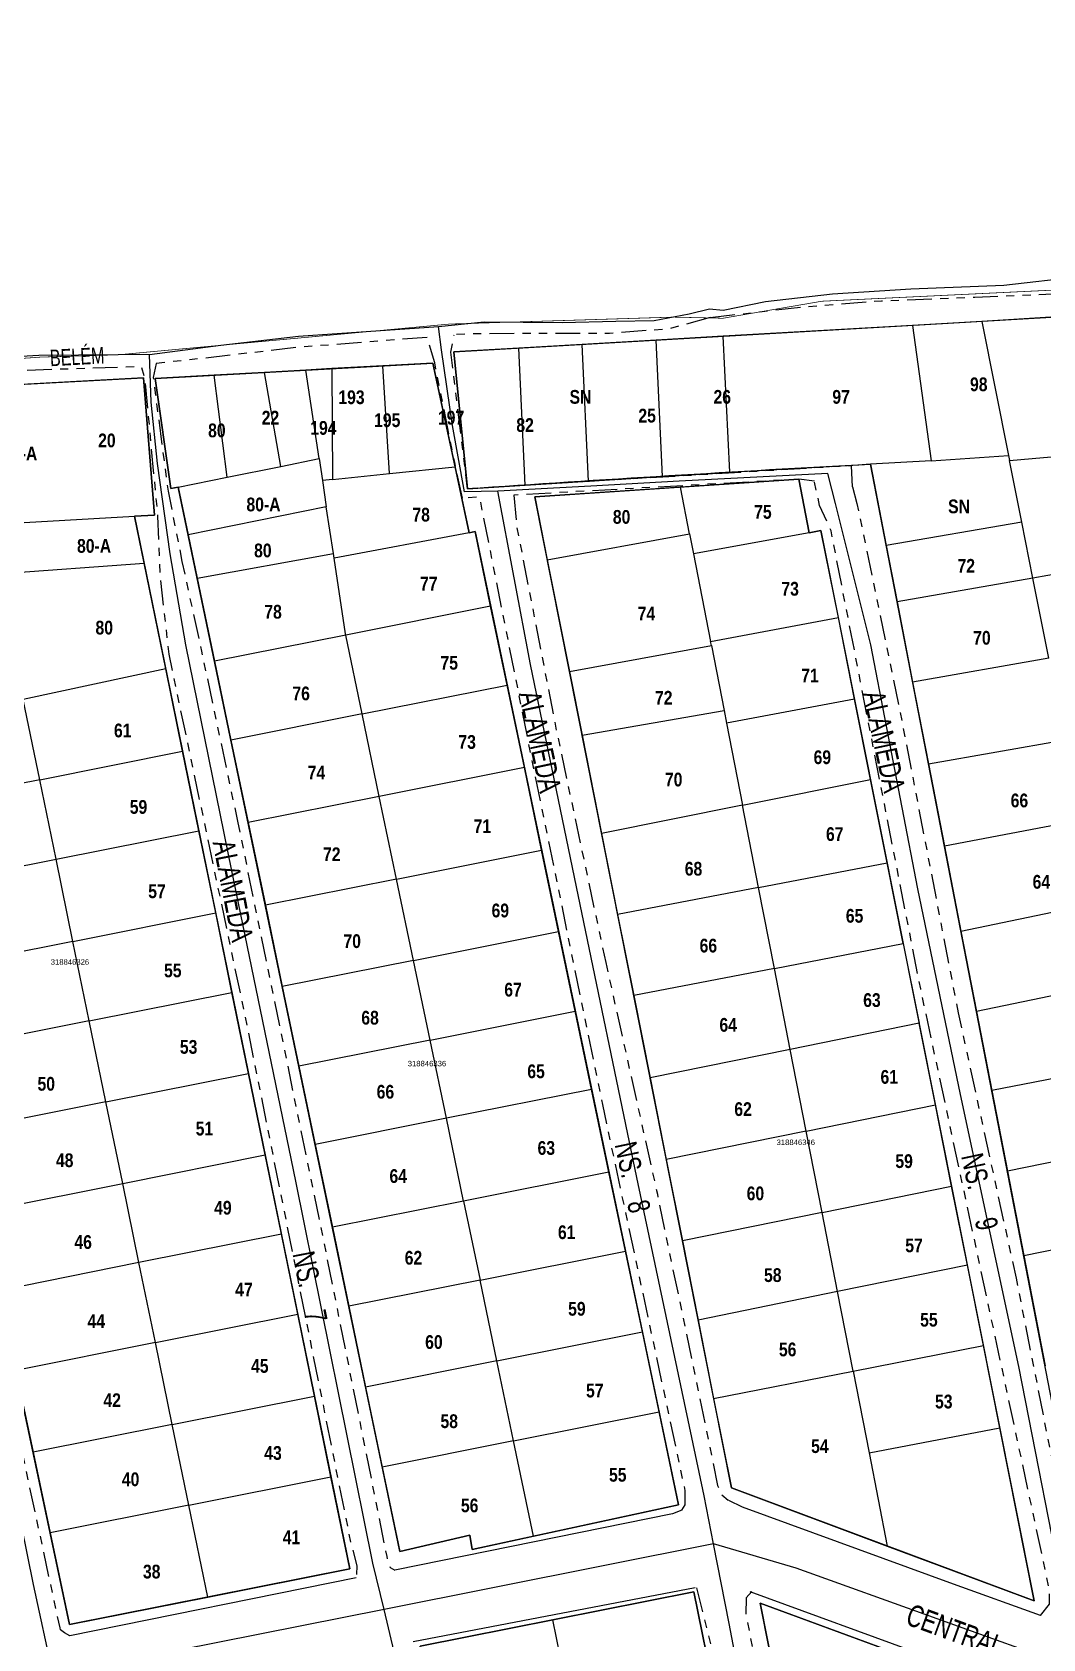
# Model space of a CAD drawing. Extents: x 205316 to 208372, y 4848714 to 4853250.
# Drawn here: x 205971.5 to 206155.5, y 4852852.9 to 4853145.4 of the extents above; entities that cross this region are included whole.
import ezdxf
from ezdxf.enums import TextEntityAlignment as Align

# ---------------------------------------------------------------- set-up
doc = ezdxf.new("R2010")
doc.units = 0
doc.header["$LTSCALE"] = 1.5
doc.header["$MEASUREMENT"] = 0
doc.linetypes.add('TRACO_25', pattern=[8, 3, -1, 1, -1, 1, -1])
for name, color, linetype in [('CD-MALHA-LOTES', 40, 'CONTINUOUS'), ('CD_TXT_QUADRA', 7, 'CONTINUOUS'), ('LM-LIM-SETOR-FISCAL', 7, 'CONTINUOUS'), ('RU-QUADRAS', 6, 'CONTINUOUS'), ('SV-EIXO-RUA-N-PAV', 6, 'CONTINUOUS'), ('SV-EIXO-RUA-PAV', 20, 'CONTINUOUS'), ('SV-RUA-NAO-PAV-S-GUIA-C-GUIA', 7, 'CONTINUOUS'), ('SV-RUA-PAVIM-S-GUIA-C-GUIA', 7, 'CONTINUOUS'), ('SV-TXT-RUA-N-PAV-S-GUIA-C-GUIA', 7, 'CONTINUOUS'), ('SV-TXT-RUA-PAV-S-GUIA-C-GUIA', 7, 'CONTINUOUS'), ('Th_NmrPort', 7, 'CONTINUOUS')]:
    doc.layers.add(name, color=color, linetype=linetype)
doc.styles.add('ARIAL', font='arial.ttf')
doc.styles.add('ROMANS', font='arial.ttf', dxfattribs={"height": 0.2})
doc.styles.get("Standard").update_dxf_attribs({"font": 'swisscbo.ttf'})
doc.linetypes.add('Limite', pattern='A,20,-3,[130,ltypeshp.shx,S=6.35,R=0,X=0,Y=0],-3,20', length=46)

msp = doc.modelspace()

# ---------------------------------------------------------------- linework, layer by layer
at = {"layer": 'CD-MALHA-LOTES', "linetype": 'Continuous'}
for p, q in [((206131.78, 4853092), (206097.32, 4853090)), ((206144.38, 4853092.73), (206131.78, 4853092)), ((206131.78, 4853092), (206135.13, 4853067.32)), ((206156.93, 4853093.46), (206144.38, 4853092.73)), ((206144.38, 4853092.73), (206149.24, 4853068.29)), ((206071.61, 4853088.51), (206060.07, 4853087.84)), ((206085.09, 4853089.29), (206071.61, 4853088.51)), ((206072.79, 4853063.62), (206071.61, 4853088.51)), ((206097.32, 4853090), (206085.09, 4853089.29)), ((206086.26, 4853064.47), (206085.09, 4853089.29)), ((206098.5, 4853065.25), (206097.32, 4853090)), ((206060.07, 4853087.84), (206048.26, 4853087.15)), ((206048.26, 4853087.15), (206050.74, 4853062.23)), ((206061.25, 4853062.89), (206060.07, 4853087.84)), ((205991.78, 4853082.43), (205968.53, 4853081.18)), ((205993.77, 4853057.47), (205991.78, 4853082.43)), ((206004.65, 4853082.94), (205993.91, 4853082.35)), ((206013.77, 4853083.44), (206004.65, 4853082.94)), ((206006.98, 4853064.34), (206004.65, 4853082.94)), ((206021.3, 4853083.86), (206013.77, 4853083.44)), ((206016.76, 4853066.32), (206013.77, 4853083.44)), ((206026.04, 4853084.12), (206021.3, 4853083.86)), ((206023.73, 4853067.73), (206021.3, 4853083.86)), ((206035.35, 4853084.63), (206026.04, 4853084.12)), ((206026.04, 4853084.12), (206026.19, 4853063.94)), ((206044.41, 4853085.13), (206035.35, 4853084.63)), ((206036.55, 4853065.01), (206035.35, 4853084.63)), ((206048.48, 4853066.24), (206044.41, 4853085.13)), ((205993.91, 4853082.35), (205996.72, 4853062.27)), ((206135.13, 4853067.32), (206149.24, 4853068.29)), ((206149.24, 4853068.29), (206149.41, 4853067.42)), ((206149.41, 4853067.42), (206161.11, 4853068.42)), ((206006.98, 4853064.34), (206016.76, 4853066.32)), ((206016.76, 4853066.32), (206023.73, 4853067.73)), ((206023.73, 4853067.73), (206024.33, 4853063.75)), ((206026.19, 4853063.94), (206036.55, 4853065.01)), ((206036.55, 4853065.01), (206048.48, 4853066.24)), ((206051.05, 4853054.25), (206048.48, 4853066.24)), ((206086.26, 4853064.47), (206098.38, 4853065.24)), ((206098.38, 4853065.24), (206098.5, 4853065.25)), ((206098.5, 4853065.25), (206124.09, 4853066.7)), ((206135.13, 4853067.32), (206124.09, 4853066.7)), ((206124.09, 4853066.7), (206126.95, 4853051.95)), ((206151.65, 4853056.16), (206149.41, 4853067.42)), ((205996.72, 4853062.27), (205998.1, 4853062.55)), ((205998.1, 4853062.55), (206006.98, 4853064.34)), ((205998.1, 4853062.55), (205999.92, 4853053.84)), ((206026.19, 4853063.94), (206024.33, 4853063.75)), ((206024.33, 4853063.75), (206025.05, 4853058.94)), ((206050.74, 4853062.23), (206061.25, 4853062.89)), ((206061.25, 4853062.89), (206072.79, 4853063.62)), ((206089.52, 4853062.55), (206063, 4853060.77)), ((206072.79, 4853063.62), (206086.26, 4853064.47)), ((206111.05, 4853063.99), (206089.52, 4853062.55)), ((206091.17, 4853054.07), (206089.52, 4853062.55)), ((206112.96, 4853054.25), (206111.05, 4853063.99)), ((206063, 4853060.77), (206065.27, 4853049.34)), ((205970.03, 4853056.11), (205990.15, 4853057.26)), ((205990.15, 4853057.26), (205993.77, 4853057.47)), ((205991.9, 4853048.68), (205990.15, 4853057.26)), ((206025.05, 4853058.94), (205999.92, 4853053.84)), ((206026.33, 4853050.47), (206025.05, 4853058.94)), ((206151.65, 4853056.16), (206126.95, 4853051.95)), ((206153.67, 4853045.99), (206151.65, 4853056.16)), ((205999.92, 4853053.84), (206001.55, 4853046)), ((206051.05, 4853054.25), (206026.46, 4853049.62)), ((206052.13, 4853054.45), (206051.05, 4853054.25)), ((206054.96, 4853040.88), (206052.13, 4853054.45)), ((206065.27, 4853049.34), (206091.17, 4853054.07)), ((206091.17, 4853054.07), (206091.89, 4853050.4)), ((206112.96, 4853054.25), (206091.89, 4853050.4)), ((206115.1, 4853054.64), (206112.96, 4853054.25)), ((206118.26, 4853038.79), (206115.1, 4853054.64)), ((206001.55, 4853046), (206026.33, 4853050.47)), ((206026.46, 4853049.62), (206026.33, 4853050.47)), ((206091.89, 4853050.4), (206095, 4853034.45)), ((206126.95, 4853051.95), (206128.94, 4853041.64)), ((206178.04, 4853050.28), (206153.67, 4853045.99)), ((205965.18, 4853046.78), (205991.9, 4853048.68)), ((205995.83, 4853029.45), (205991.9, 4853048.68)), ((206028.53, 4853035.86), (206026.46, 4853049.62)), ((206065.27, 4853049.34), (206069.3, 4853029.01)), ((206001.55, 4853046), (206004.7, 4853030.87)), ((206153.67, 4853045.99), (206128.94, 4853041.64)), ((206156.58, 4853031.39), (206153.67, 4853045.99)), ((206128.94, 4853041.64), (206131.78, 4853027.02)), ((206054.96, 4853040.88), (206028.58, 4853035.63)), ((206057.97, 4853026.51), (206054.96, 4853040.88)), ((206095, 4853034.45), (206118.26, 4853038.79)), ((206121.21, 4853023.96), (206118.26, 4853038.79)), ((206028.58, 4853035.63), (206004.7, 4853030.87)), ((206028.58, 4853035.63), (206028.53, 4853035.86)), ((206031.57, 4853021.25), (206028.58, 4853035.63)), ((206069.3, 4853029.01), (206095.14, 4853033.73)), ((206095.14, 4853033.73), (206095, 4853034.45)), ((206095.14, 4853033.73), (206097.46, 4853021.88)), ((206004.7, 4853030.87), (206007.69, 4853016.49)), ((206156.58, 4853031.39), (206131.78, 4853027.02)), ((205995.83, 4853029.45), (205969.88, 4853023.88)), ((205998.89, 4853014.47), (205995.83, 4853029.45)), ((206069.3, 4853029.01), (206071.6, 4853017.39)), ((206131.78, 4853027.02), (206134.66, 4853012.17)), ((205972.88, 4853009.27), (205969.88, 4853023.88)), ((206031.57, 4853021.25), (206057.97, 4853026.51)), ((206061.1, 4853011.52), (206057.97, 4853026.51)), ((206121.21, 4853023.96), (206097.91, 4853019.59)), ((206124.12, 4853009.35), (206121.21, 4853023.96)), ((206031.57, 4853021.25), (206007.69, 4853016.49)), ((206034.69, 4853006.26), (206031.57, 4853021.25)), ((206071.6, 4853017.39), (206097.46, 4853021.88)), ((206097.46, 4853021.88), (206097.91, 4853019.59)), ((206097.91, 4853019.59), (206100.82, 4853004.65)), ((206007.69, 4853016.49), (206010.81, 4853001.5)), ((206071.6, 4853017.39), (206075.16, 4852999.47)), ((206134.66, 4853012.17), (206159.53, 4853016.55)), ((205972.88, 4853009.27), (205998.89, 4853014.47)), ((206001.85, 4853000.01), (205998.89, 4853014.47)), ((205972.88, 4853009.27), (205946.78, 4853004.06)), ((205975.85, 4852994.81), (205972.88, 4853009.27)), ((206061.1, 4853011.52), (206034.69, 4853006.26)), ((206064.25, 4852996.45), (206061.1, 4853011.52)), ((206100.82, 4853004.65), (206124.12, 4853009.35)), ((206127.15, 4852994.15), (206124.12, 4853009.35)), ((206134.66, 4853012.17), (206137.56, 4852997.17)), ((206034.69, 4853006.26), (206010.81, 4853001.5)), ((206037.83, 4852991.18), (206034.69, 4853006.26)), ((206100.82, 4853004.65), (206075.16, 4852999.47)), ((206103.75, 4852989.65), (206100.82, 4853004.65)), ((206010.81, 4853001.5), (206013.95, 4852986.43)), ((206162.43, 4853001.94), (206137.56, 4852997.17)), ((205975.85, 4852994.81), (206001.85, 4853000.01)), ((206004.91, 4852985.04), (206001.85, 4853000.01)), ((206075.16, 4852999.47), (206078.08, 4852984.73)), ((205949.85, 4852989.61), (205975.85, 4852994.81)), ((205978.93, 4852979.85), (205975.85, 4852994.81)), ((206037.83, 4852991.18), (206064.25, 4852996.45)), ((206067.34, 4852981.64), (206064.25, 4852996.45)), ((206137.56, 4852997.17), (206140.56, 4852981.72)), ((206103.75, 4852989.65), (206127.15, 4852994.15)), ((206130.08, 4852979.45), (206127.15, 4852994.15)), ((206037.83, 4852991.18), (206013.95, 4852986.43)), ((206040.92, 4852976.38), (206037.83, 4852991.18)), ((206103.75, 4852989.65), (206078.08, 4852984.73)), ((206106.62, 4852974.94), (206103.75, 4852989.65)), ((206013.95, 4852986.43), (206017.03, 4852971.63)), ((206140.56, 4852981.72), (206165.42, 4852986.91)), ((205978.93, 4852979.85), (206004.91, 4852985.04)), ((206007.87, 4852970.58), (206004.91, 4852985.04)), ((206078.08, 4852984.73), (206081, 4852970.03)), ((206040.92, 4852976.38), (206067.34, 4852981.64)), ((206070.37, 4852967.15), (206067.34, 4852981.64)), ((206140.56, 4852981.72), (206143.4, 4852967.08)), ((205978.93, 4852979.85), (205953.02, 4852974.67)), ((205981.9, 4852965.39), (205978.93, 4852979.85)), ((206106.62, 4852974.94), (206130.08, 4852979.45)), ((206130.08, 4852979.45), (206132.97, 4852964.97)), ((206040.92, 4852976.38), (206017.03, 4852971.63)), ((206043.93, 4852961.89), (206040.92, 4852976.38)), ((206106.62, 4852974.94), (206081, 4852970.03)), ((206109.5, 4852960.2), (206106.62, 4852974.94)), ((206017.03, 4852971.63), (206020.05, 4852957.13)), ((206168.33, 4852972.28), (206143.4, 4852967.08)), ((205981.9, 4852965.39), (206007.87, 4852970.58)), ((206010.88, 4852955.83), (206007.87, 4852970.58)), ((206081, 4852970.03), (206083.98, 4852955.01)), ((205981.9, 4852965.39), (205956.09, 4852960.23)), ((205984.93, 4852950.65), (205981.9, 4852965.39)), ((206043.93, 4852961.89), (206070.37, 4852967.15)), ((206073.35, 4852952.92), (206070.37, 4852967.15)), ((206143.4, 4852967.08), (206146.18, 4852952.74)), ((206132.97, 4852964.97), (206109.5, 4852960.2)), ((206135.94, 4852950.08), (206132.97, 4852964.97)), ((206043.93, 4852961.89), (206020.05, 4852957.13)), ((206046.9, 4852947.65), (206043.93, 4852961.89)), ((206109.5, 4852960.2), (206083.98, 4852955.01)), ((206112.41, 4852945.3), (206109.5, 4852960.2)), ((206020.05, 4852957.13), (206023.02, 4852942.9)), ((206171.26, 4852957.57), (206146.18, 4852952.74)), ((205984.93, 4852950.65), (206010.88, 4852955.83)), ((206013.92, 4852940.98), (206010.88, 4852955.83)), ((206083.98, 4852955.01), (206086.93, 4852940.12)), ((206073.35, 4852952.92), (206046.9, 4852947.65)), ((206076.5, 4852937.86), (206073.35, 4852952.92)), ((206146.18, 4852952.74), (206149.03, 4852938.03)), ((205984.93, 4852950.65), (205959.21, 4852945.51)), ((205987.98, 4852935.79), (205984.93, 4852950.65)), ((206112.41, 4852945.3), (206135.94, 4852950.08)), ((206138.88, 4852935.32), (206135.94, 4852950.08)), ((206046.9, 4852947.65), (206023.02, 4852942.9)), ((206050.03, 4852932.59), (206046.9, 4852947.65)), ((206112.41, 4852945.3), (206086.93, 4852940.12)), ((206115.29, 4852930.52), (206112.41, 4852945.3)), ((206023.02, 4852942.9), (206026.15, 4852927.83)), ((206174.13, 4852943.14), (206149.03, 4852938.03)), ((205987.98, 4852935.79), (206013.92, 4852940.98)), ((206016.87, 4852926.55), (206013.92, 4852940.98)), ((206086.93, 4852940.12), (206089.86, 4852925.35)), ((206076.5, 4852937.86), (206050.03, 4852932.59)), ((206079.51, 4852923.44), (206076.5, 4852937.86)), ((206149.03, 4852938.03), (206152, 4852922.66)), ((205962.36, 4852930.67), (205987.98, 4852935.79)), ((205990.94, 4852921.37), (205987.98, 4852935.79)), ((206115.29, 4852930.52), (206138.88, 4852935.32)), ((206141.75, 4852920.9), (206138.88, 4852935.32)), ((206050.03, 4852932.59), (206026.15, 4852927.83)), ((206050.03, 4852932.59), (206053.04, 4852918.17)), ((206115.29, 4852930.52), (206089.86, 4852925.35)), ((206118.11, 4852916.09), (206115.29, 4852930.52)), ((206026.15, 4852927.83), (206029.15, 4852913.42)), ((206152, 4852922.66), (206177.18, 4852927.78)), ((206016.87, 4852926.55), (205990.94, 4852921.37)), ((206019.84, 4852912.01), (206016.87, 4852926.55)), ((206089.86, 4852925.35), (206092.73, 4852910.93)), ((206053.04, 4852918.17), (206079.51, 4852923.44)), ((206082.58, 4852908.75), (206079.51, 4852923.44)), ((206152, 4852922.66), (206155.9, 4852902.57)), ((205990.94, 4852921.37), (205965.42, 4852916.27)), ((205993.93, 4852906.84), (205990.94, 4852921.37)), ((206141.75, 4852920.9), (206118.11, 4852916.09)), ((206144.66, 4852906.29), (206141.75, 4852920.9)), ((206053.04, 4852918.17), (206029.15, 4852913.42)), ((206056.1, 4852903.48), (206053.04, 4852918.17)), ((206118.11, 4852916.09), (206092.73, 4852910.93)), ((206120.93, 4852901.64), (206118.11, 4852916.09)), ((206029.15, 4852913.42), (206032.21, 4852898.72)), ((205993.93, 4852906.84), (206019.84, 4852912.01)), ((206022.89, 4852897.08), (206019.84, 4852912.01)), ((206092.73, 4852910.93), (206095.55, 4852896.67)), ((206056.1, 4852903.48), (206082.58, 4852908.75)), ((206085.62, 4852894.2), (206082.58, 4852908.75)), ((205993.93, 4852906.84), (205968.51, 4852901.75)), ((205997, 4852891.91), (205993.93, 4852906.84)), ((206120.93, 4852901.64), (206144.66, 4852906.29)), ((206147.65, 4852891.32), (206144.66, 4852906.29)), ((205968.51, 4852901.75), (205971.67, 4852886.85)), ((206056.1, 4852903.48), (206032.21, 4852898.72)), ((206059.13, 4852888.92), (206056.1, 4852903.48)), ((206095.55, 4852896.67), (206120.93, 4852901.64)), ((206120.93, 4852901.64), (206123.84, 4852886.77)), ((206032.21, 4852898.72), (206035.24, 4852884.17)), ((205997, 4852891.91), (206022.89, 4852897.08)), ((206025.9, 4852882.39), (206022.89, 4852897.08)), ((206095.55, 4852896.67), (206098.79, 4852880.36)), ((206059.13, 4852888.92), (206085.62, 4852894.2)), ((206089.15, 4852877.31), (206085.62, 4852894.2)), ((205997, 4852891.91), (205971.67, 4852886.85)), ((206000.02, 4852877.22), (205997, 4852891.91)), ((206123.84, 4852886.77), (206147.65, 4852891.32)), ((206153.93, 4852859.79), (206147.65, 4852891.32)), ((205971.67, 4852886.85), (205974.79, 4852872.17)), ((206059.13, 4852888.92), (206035.24, 4852884.17)), ((206062.74, 4852871.59), (206059.13, 4852888.92)), ((206123.84, 4852886.77), (206127.15, 4852869.78)), ((206035.24, 4852884.17), (206038.45, 4852868.77)), ((206000.02, 4852877.22), (206025.9, 4852882.39)), ((206029.32, 4852865.62), (206025.9, 4852882.39)), ((206098.79, 4852880.36), (206127.15, 4852869.78)), ((206000.02, 4852877.22), (205974.79, 4852872.17)), ((206003.45, 4852860.5), (206000.02, 4852877.22)), ((206062.74, 4852871.59), (206089.15, 4852877.31)), ((205974.79, 4852872.17), (205978.32, 4852855.53)), ((206038.45, 4852868.77), (206051.18, 4852871.75)), ((206051.18, 4852871.75), (206051.57, 4852869.17)), ((206051.57, 4852869.17), (206062.74, 4852871.59)), ((206127.15, 4852869.78), (206153.93, 4852859.79)), ((206003.45, 4852860.5), (206029.32, 4852865.62)), ((205978.32, 4852855.53), (206003.45, 4852860.5)), ((206091.95, 4852861.43), (206066.26, 4852856.33)), ((206095.28, 4852845.07), (206091.95, 4852861.43)), ((206131.19, 4852849.39), (206104.02, 4852859.38)), ((206104.02, 4852859.38), (206109.33, 4852832.66)), ((206066.26, 4852856.33), (206042.14, 4852851.54)), ((206069.58, 4852840.11), (206066.26, 4852856.33))]:
    msp.add_line(p, q, dxfattribs=at)
at = {"layer": 'LM-LIM-SETOR-FISCAL', "linetype": 'Limite', "ltscale": 0.1, "const_width": 0.13, "flags": 128}
msp.add_lwpolyline([(207021.68, 4851415.47), (207043.45, 4851405.34), (207056.69, 4851396.79), (207066.97, 4851389.51), (207076.85, 4851382.57), (207094.19, 4851367.16), (207111.92, 4851349.04), (207137.62, 4851319.1), (207143.1, 4851313.28), (207157.25, 4851297.67), (207179.66, 4851272.35), (207212.37, 4851234.89), (207238.06, 4851206.02), (207253.49, 4851187.92), (207273.43, 4851163.63), (207284.94, 4851148.07), (207293.96, 4851135.89), (207311.93, 4851112.49), (207337.06, 4851072.12), (207347.32, 4851056.34), (207360.35, 4851036.08), (207365.19, 4851028.69), (207385.18, 4850998.1), (207399.65, 4850974.87), (207412.28, 4850954.54), (207439.21, 4850911.8), (207446.99, 4850899.53), (207455.59, 4850885.98), (207473.05, 4850858.84), (207486.05, 4850838.58), (207490.56, 4850831.8), (207526.44, 4850773.29), (207555.31, 4850724.8), (207578.38, 4850685.38), (207592.12, 4850660.09), (207604.67, 4850635.92), (207614.1, 4850617.58), (207622.25, 4850602.5), (207642.83, 4850564.46), (207666.03, 4850518.62), (207673.67, 4850503.6), (207676.98, 4850495.57), (207692.21, 4850467.22), (207727.63, 4850397.08), (207738.85, 4850376.31), (207759.68, 4850337.26), (207765.54, 4850326.04), (207775.63, 4850306.02), (207786.18, 4850286.35), (207792.55, 4850273.61), (207797.89, 4850263.92), (207815.04, 4850231.27), (207833.05, 4850197.75), (207837.49, 4850189.49), (207843.1, 4850178.25), (207852.67, 4850160.66), (207865.65, 4850136.92), (207895.56, 4850081.74), (207913.06, 4850049.55), (207920.81, 4850036.7), (207924.96, 4850029.49), (207928.67, 4850023.04), (207944.68, 4849997.28), (207949.38, 4849989.27), (207955.86, 4849978.89), (207989.63, 4849922.09), (208021.59, 4849858.31), (208039.3, 4849825.19), (208050.27, 4849806.04), (208063.43, 4849780.62), (208069.87, 4849768.66), (208079.08, 4849754.42), (208084.65, 4849743.63), (208092.91, 4849727.46), (208100.67, 4849714.29), (208107.46, 4849701.58), (208114.74, 4849688.43), (208114.78, 4849688.35), (208114.86, 4849688.17), (208150.73, 4849616.06), (208187.92, 4849541.22), (208249.9, 4849424.19), (208300.63, 4849327.9), (208301.3, 4849326.63), (208330.19, 4849271.2), (208367.01, 4849211.9), (208349.86, 4849193.3), (208335.74, 4849174.95), (208327.89, 4849167.36), (208314.36, 4849149.75), (208299.16, 4849131.8), (208291.24, 4849122.44), (208282.06, 4849112.13), (208264.95, 4849090.56), (208250.83, 4849074.09), (208221.58, 4849039.46), (208207.85, 4849021.47), (208194.01, 4849003.09), (208183.89, 4848990.29), (208163.14, 4848966.59), (208139.11, 4848938.69), (208114.75, 4848908.34), (208092.97, 4848883.15), (208089.08, 4848877.86), (208082.48, 4848868.63), (208062.6, 4848842.56), (208055.4, 4848834.16), (208029.39, 4848802.29), (208002.88, 4848772.47), (207987.06, 4848754.07), (207971.45, 4848736.35), (207951.29, 4848714.3), (207938.98, 4848722.35), (207935.19, 4848724.84), (207927.76, 4848740.69), (207925.43, 4848746.58), (207910.93, 4848782.03), (207901.5, 4848803.37), (207897.96, 4848811.56), (207889.76, 4848830.42), (207882.92, 4848845.94), (207879.69, 4848853.91), (207871.77, 4848863.82), (207869.94, 4848867.11), (207866.81, 4848872.74), (207858.75, 4848886.94), (207856.41, 4848891.07), (207842.53, 4848910.15), (207825.03, 4848930.31), (207802.2, 4848960.18), (207795.96, 4848968.62), (207792.78, 4848975.77), (207791.99, 4848977.54), (207775.14, 4849006.28), (207757.22, 4849040.43), (207747.93, 4849059.71), (207739.33, 4849078.11), (207736.66, 4849084.67), (207725.65, 4849112.01), (207712.86, 4849133.84), (207705.61, 4849141.39), (207693.22, 4849158.83), (207658.02, 4849201.49), (207643.22, 4849219.05), (207628.15, 4849239.89), (207583.74, 4849297.42), (207577.23, 4849307.07), (207560.95, 4849335.89), (207540.69, 4849361.49), (207529.48, 4849377.88), (207524.83, 4849382.69), (207520.93, 4849386.71), (207512.94, 4849401.39), (207489.49, 4849426.56), (207461.51, 4849464.09), (207445.75, 4849483.09), (207417.58, 4849518.68), (207409.91, 4849527.9), (207402.02, 4849538.56), (207394.56, 4849549.23), (207375.36, 4849576.96), (207365.17, 4849591.27), (207339.6, 4849627.48), (207325.58, 4849647.34), (207307.69, 4849672.68), (207298.76, 4849680.12), (207277.63, 4849691.43), (207257.69, 4849697.98), (207238.05, 4849700.95), (207217.82, 4849703), (207206.03, 4849702.71), (207187.69, 4849706.67), (207136.42, 4849713.49), (207093.76, 4849719.89), (207070.29, 4849722.03), (207038.29, 4849725.23), (206981.38, 4849733.58), (206955.52, 4849737.17), (206761.86, 4849758.64), (206867.89, 4849970.66), (206819.81, 4849985.62), (206492.19, 4850011.1), (206474.48, 4850006.62), (206422.43, 4850015.06), (206416.16, 4850016.08), (206438.69, 4850087.64), (206465.45, 4850155.1), (206402.35, 4850183.32), (206381.84, 4850187.26), (206296.36, 4850246.47), (206256.21, 4850261.19), (205958.1, 4850305), (205458.47, 4851060.64), (205381.54, 4850978.24), (205358.28, 4850945.44), (205339.74, 4850916.46), (205327.72, 4850908.15), (205431.06, 4851590.05), (205574.72, 4852567.53), (205641.8, 4853028.16), (205641.8, 4853028.16), (205641.8, 4853028.16), (205641.8, 4853028.16), (205641.93, 4853028.94), (205641.93, 4853028.94), (205648.48, 4853073.83), (205694.02, 4853072.84), (205697.96, 4853072.98), (205708.12, 4853073.2), (205760.46, 4853075.4), (205791.35, 4853076.88), (205796.33, 4853076.78), (205864.61, 4853080.53), (205875.14, 4853081.42), (205954.27, 4853084.91), (205973.22, 4853086.23), (205987.11, 4853086.63), (206047.56, 4853092.24), (206088.22, 4853093.5), (206097.24, 4853093.29), (206115.25, 4853096.39), (206174.74, 4853099.25), (206241.73, 4853106.06), (206249.32, 4853067.81), (206250.76, 4853068.13), (206281.43, 4853073.09), (206306.59, 4853077.18), (206378.69, 4853082.54), (206403.59, 4853083.9), (206436.89, 4853085.62), (206526.63, 4853090.28), (206527.07, 4853088.1), (206560.2, 4853092.06), (206614.27, 4853094.76), (206665.78, 4853098.35), (206668.43, 4853097.71), (206672.42, 4853095.9), (206676.44, 4853090.31), (206713.2, 4853068.45), (206726.11, 4853063.48), (206768.83, 4853039.64), (206779.35, 4853035.22), (206783.97, 4853039.27), (206803.01, 4853045.24), (206811.52, 4853047.66), (206822.53, 4853050.63), (206828.46, 4853052.32), (206840.17, 4853055.43), (206847.8, 4853057.54), (206858.24, 4853060.22), (206872.64, 4853064.04), (206880.4, 4853065.73), (206891.38, 4853067.85), (206902.95, 4853070.8), (206915.12, 4853068.72), (206920.58, 4853068.19), (206924.61, 4853067.87), (206929.01, 4853068.36), (206932.61, 4853069.6), (206936.66, 4853071.45), (206943.28, 4853074.5), (206950.01, 4853078.17), (206955.6, 4853082.5), (206958.92, 4853089.46), (206962.59, 4853093.58), (206967.6, 4853097.61), (206977.81, 4853100.47), (206987.39, 4853105.57), (206993.74, 4853107.81), (206995.98, 4853101.99), (206998.25, 4853095.75), (207000.15, 4853089.03), (207001.71, 4853082.51), (207003.06, 4853076.97), (207004.98, 4853065.92), (207006.42, 4853057.28), (207007.25, 4853052.87), (207009.04, 4853041.02), (207018.95, 4853043.22), (207028.02, 4853045.07), (207041.5, 4853047.9), (207048.59, 4853049.32), (207057.57, 4853051.22), (207063.04, 4853052.2), (207071.92, 4853053.66), (207083.02, 4853055.24), (207109.77, 4853060.98), (207121.18, 4853063.43), (207134.62, 4853067.5), (207161.51, 4853073.61), (207175.42, 4853077.24), (207178.97, 4853078.21), (207181.54, 4853078.81), (207183.81, 4853079.34), (207188.75, 4853080.47), (207192.55, 4853081.52), (207201.06, 4853083.36), (207208.78, 4853084.88), (207218.42, 4853086.81), (207225.74, 4853087.76), (207232.02, 4853089.01), (207242.24, 4853089.87), (207250.59, 4853091.4), (207267.11, 4853095.09), (207278.14, 4853097.67), (207281.89, 4853098.7), (207283.75, 4853100.66), (207285.91, 4853101.58), (207290.13, 4853102.41), (207294.36, 4853102.41), (207297.24, 4853101.27), (207300.74, 4853099.94), (207303.18, 4853099.75), (207306.84, 4853102), (207313.42, 4853103), (207317.92, 4853104.36), (207319.42, 4853105.86), (207320.7, 4853109.57), (207328.77, 4853111.37), (207333.42, 4853111.36), (207344.5, 4853111.15), (207357.97, 4853112.75), (207369.1, 4853115.23), (207376.56, 4853116.38), (207381.3, 4853117.24), (207387.47, 4853118.39), (207392.49, 4853119.11), (207396.77, 4853120.95), (207415.73, 4853122.98), (207426.82, 4853124.81), (207434.67, 4853127.72), (207433.38, 4853135.75), (207483.24, 4853145.3), (207485.09, 4853140.95), (207489.44, 4853138.19), (207496.16, 4853134.1), (207501.03, 4853132.12), (207509.86, 4853132.26), (207517.37, 4853134.63), (207526.34, 4853135.42), (207534.9, 4853135.16), (207540.31, 4853134.1), (207549.66, 4853131.07), (207559.41, 4853125.53), (207563.63, 4853123.29), (207567.98, 4853122.5), (207579.64, 4853122.9), (207589.26, 4853124.48), (207599.15, 4853123.03), (207607.72, 4853121.45), (207616.55, 4853118.55), (207625.51, 4853116.05), (207633.48, 4853114.13), (207638.75, 4853112.42), (207645.47, 4853108.07), (207650.35, 4853101.35), (207651.8, 4853094.76), (207653.12, 4853086.99), (207656.54, 4853081.71), (207660.23, 4853076.31), (207663.92, 4853071.17), (207668.54, 4853066.43), (207679.08, 4853063.26), (207691.07, 4853063.26), (207695.82, 4853066.3), (207699.7, 4853071.57), (207703.66, 4853075.26), (207708.27, 4853076.71), (207713.41, 4853075.39), (207716.7, 4853070.78), (207718.02, 4853064.06), (207718.15, 4853057.73), (207718.29, 4853046.46), (207719.34, 4853036.97), (207724.88, 4853033.81), (207736.87, 4853033.41), (207747.15, 4853035.92), (207754.13, 4853041.45), (207762.04, 4853043.3), (207773.44, 4853045.67), (207778.71, 4853047.25), (207782.8, 4853050.28), (207788.33, 4853057.66), (207790.84, 4853064.52), (207790.97, 4853071.24), (207790.57, 4853079.61), (207788.2, 4853087.12), (207786.62, 4853093.31), (207787.01, 4853100.03), (207790.7, 4853104.38), (207799.14, 4853104.38), (207805.07, 4853103.59), (207811.26, 4853102.27), (207817.85, 4853098.72), (207820.49, 4853094.5), (207822.46, 4853090.02), (207826.81, 4853088.04), (207832.35, 4853091.47), (207843.48, 4853094.63), (207849.81, 4853098.58), (207854.29, 4853104.12), (207855.74, 4853109.65), (207857.06, 4853117.3), (207866.22, 4853130.48), (207885.99, 4853134.43), (207901.27, 4853129.42), (207912.87, 4853122.04), (207925.79, 4853113.08), (207936.07, 4853099.64), (207945.82, 4853090.68), (207956.1, 4853085.93), (207977.18, 4853074.27), (207954.95, 4853033.22), (207930.02, 4853010.37), (207899.9, 4852995.83), (207867.7, 4852983.36), (207865.96, 4852982.16), (207835.44, 4852961.18), (207834.46, 4852960.51), (207832.32, 4852957.94), (207814.69, 4852936.79), (207813.69, 4852935.58), (207810.57, 4852900.27), (207812.65, 4852867.03), (207826.15, 4852834.83), (207834.46, 4852804.71), (207830.31, 4852764.2), (207817.84, 4852715.38), (207811.61, 4852680.07), (207809.54, 4852652.02), (207803.3, 4852629.17), (207788.76, 4852604.24), (207780.78, 4852586.78), (207772.76, 4852568.75), (207772.2, 4852567.48), (207764.15, 4852556.53), (207749.3, 4852542.98), (207732.53, 4852532.01), (207710.59, 4852535.24), (207705.42, 4852552.01), (207700.26, 4852561.69), (207695.76, 4852567.49), (207695.75, 4852567.5), (207689.62, 4852575.24), (207683.06, 4852582.65), (207683.06, 4852582.65), (207672.47, 4852586.67), (207659.13, 4852588.58), (207647.7, 4852584.77), (207640.93, 4852577.57), (207638.17, 4852572.06), (207638.27, 4852567.49), (207637.67, 4852558.64), (207637.07, 4852542.73), (207634.67, 4852530.43), (207628.97, 4852515.12), (207624.39, 4852504.94), (207612.77, 4852495.02), (207607.63, 4852490.76), (207594.46, 4852487.52), (207582.46, 4852480.31), (207573.75, 4852470.41), (207556.35, 4852462.61), (207538.64, 4852451.65), (207527.54, 4852441.75), (207513.13, 4852427.65), (207506.23, 4852418.64), (207498.13, 4852406.34), (207484.92, 4852390.73), (207472.02, 4852375.73), (207463.62, 4852361.33), (207453.41, 4852338.97), (207447.11, 4852320.36), (207443.73, 4852311.52), (207439.87, 4852301.85), (207432.11, 4852284.05), (207428.21, 4852272.65), (207424.61, 4852254.04), (207426.11, 4852243.54), (207437.81, 4852238.74), (207456.12, 4852240.84), (207468.42, 4852248.04), (207479.82, 4852254.34), (207496.63, 4852257.64), (207513.13, 4852257.64), (207531.14, 4852253.74), (207542.84, 4852248.64), (207555.75, 4852239.64), (207568.05, 4852228.08), (207578.55, 4852216.68), (207583.06, 4852196.87), (207587.56, 4852180.97), (207594.76, 4852163.26), (207599.86, 4852156.66), (207608.86, 4852146.16), (207613.37, 4852132.65), (207613.67, 4852120.5), (207611.87, 4852109.1), (207603.46, 4852100.09), (207594.46, 4852094.39), (207573.45, 4852089.89), (207559.95, 4852088.09), (207541.49, 4852086.29), (207526.79, 4852086.29), (207515.08, 4852082.69), (207510.28, 4852073.98), (207506.08, 4852060.48), (207508.18, 4852045.47), (207515.98, 4852036.77), (207527.69, 4852028.52), (207539.39, 4852021.32), (207542.09, 4852011.11), (207540.59, 4851999.41), (207531.89, 4851990.11), (207521.99, 4851983.81), (207509.68, 4851972.4), (207503.68, 4851965.2), (207498.88, 4851952.3), (207498.58, 4851939.69), (207495.88, 4851930.99), (207496.78, 4851918.08), (207492.28, 4851906.08), (207486.28, 4851896.48), (207480.57, 4851883.57), (207473.37, 4851877.87), (207465.27, 4851871.12), (207457.47, 4851862.72), (207450.26, 4851854.61), (207438.86, 4851850.11), (207428.96, 4851845.31), (207420.85, 4851839.31), (207413.65, 4851830.31), (207413.63, 4851830.07), (207412.45, 4851817.85), (207413.95, 4851801.35), (207419.65, 4851789.04), (207426.26, 4851775.24), (207422.65, 4851767.44), (207411.55, 4851754.83), (207403.15, 4851747.33), (207396.19, 4851742.31), (207381.03, 4851730), (207376.14, 4851725.42), (207366.84, 4851714.32), (207362.02, 4851705.07), (207359.33, 4851699.09), (207356.13, 4851693.8), (207352.17, 4851688.61), (207347.73, 4851683.39), (207343.58, 4851677.86), (207336.98, 4851674.11), (207333.08, 4851671.11), (207328.23, 4851667.5), (207323.73, 4851664.99), (207319.14, 4851662.03), (207312.52, 4851659.25), (207306.97, 4851656.48), (207300.67, 4851653.78), (207295.56, 4851650.02), (207291.96, 4851646.42), (207290.01, 4851641.92), (207289.56, 4851637.12), (207290.76, 4851632.17), (207293.46, 4851628.87), (207299.47, 4851624.97), (207306.09, 4851621.35), (207313.87, 4851617.16), (207321.37, 4851614.76), (207329.33, 4851612.06), (207335.36, 4851607.57), (207336.98, 4851602.16), (207333.68, 4851595.41), (207329.48, 4851592.11), (207324.52, 4851589.4), (207317.62, 4851586.85), (207309.18, 4851586.85), (207303.22, 4851588.26), (207297.78, 4851590.49), (207292.26, 4851592.53), (207286.46, 4851592.82), (207280.33, 4851592.56), (207274.18, 4851591.51), (207267.88, 4851591.06), (207260.83, 4851591.81), (207252.43, 4851591.51), (207245.52, 4851589.1), (207238.32, 4851588.5), (207231.28, 4851590.25), (207225.49, 4851591.54), (207220.84, 4851594.21), (207214.84, 4851596.46), (207208.99, 4851598.86), (207202.68, 4851602.31), (207198.33, 4851607.41), (207196.08, 4851613.26), (207198.08, 4851619.64), (207198.84, 4851625.01), (207198.84, 4851632.65), (207197.89, 4851638.82), (207198.7, 4851645.68), (207198.78, 4851649.95), (207197.73, 4851654), (207194.58, 4851656.55), (207190.23, 4851659.55), (207184.83, 4851662.1), (207181.63, 4851663.31), (207174.11, 4851668.15), (207168.43, 4851673.64), (207164.08, 4851677.33), (207161.47, 4851680.45), (207157.3, 4851683.54), (207152.25, 4851686.95), (207146.35, 4851688.77), (207140.51, 4851688.58), (207134.97, 4851685.14), (207130.33, 4851679.65), (207126.96, 4851675.84), (207122.34, 4851670.05), (207117.61, 4851664.31), (207112.85, 4851658.87), (207107.77, 4851653.68), (207101.91, 4851649.31), (207095.27, 4851647.78), (207088.5, 4851647.45), (207081.72, 4851647.45), (207074.62, 4851649.4), (207067.65, 4851651.44), (207061.25, 4851655.1), (207056.98, 4851658.28), (207053.3, 4851661.92), (207049.7, 4851665.87), (207044.67, 4851671.39), (207039.69, 4851676.45), (207036.11, 4851680.27), (207032.79, 4851684.24), (207028.55, 4851687.81), (207024.32, 4851691.18), (207019.77, 4851694.1), (207012.9, 4851697.22), (207008.05, 4851698.69), (207000.99, 4851699.1), (206993.6, 4851698.93), (206988.48, 4851698.67), (206981.18, 4851698.52), (206974.54, 4851698.49), (206966.41, 4851698.35), (206959.69, 4851698.1), (206955.49, 4851697.65), (206947.66, 4851695.98), (206930.32, 4851683.64), (206919.41, 4851681.51), (206903.19, 4851685.91), (206893.11, 4851679.35), (206876.22, 4851668.3), (206863.82, 4851665.31), (206838.51, 4851664.51), (206824.05, 4851654.84), (206820.4, 4851636.59), (206823.02, 4851619.71), (206815.39, 4851610.49), (206817.94, 4851603.02), (206817.78, 4851599.21), (206807.28, 4851595.87), (206796.63, 4851589.51), (206795.68, 4851578.85), (206772.39, 4851570.51), (206768.73, 4851564.63), (206773.34, 4851553.02), (206770.76, 4851539.3), (206766.66, 4851530.24), (206761.26, 4851528.3), (206750.13, 4851531.48), (206745.04, 4851524.16), (206737.89, 4851517.17), (206716.26, 4851478.85), (206708.79, 4851449.04), (206704.02, 4851446.18), (206695.42, 4851438.21), (206691.63, 4851417.91), (206687.99, 4851407.24), (206805.75, 4851415.72), (206852.6, 4851421.92), (206888.07, 4851426.1), (206908.54, 4851427.32), (206955.56, 4851430.12), (206957.65, 4851429.92), (206967.38, 4851429.2), (206973.82, 4851428.49), (206980.7, 4851427.63), (206982.84, 4851427.2), (206991.18, 4851425.4), (207010.88, 4851419.91)], close=True, dxfattribs=at)
at = {"layer": 'RU-QUADRAS', "linetype": 'Continuous'}
msp.add_lwpolyline([(206048.26, 4853087.15), (206173.8, 4853094.44), (206178.32, 4853069.89), (206174.18, 4853069.54), (206220.98, 4852836.06), (206165.22, 4852854.48), (206124.09, 4853066.7, 0.003186), (206050.74, 4853062.23)], format="xyb", close=True, dxfattribs=at)
for points in [[(205932.67, 4853079.26), (205991.78, 4853082.43), (205993.77, 4853057.47), (205990.15, 4853057.26), (206029.32, 4852865.62), (205978.32, 4852855.53), (205936.16, 4853054.09)], [(205993.91, 4853082.35), (206044.41, 4853085.13), (206051.06, 4853054.25), (206052.13, 4853054.45), (206089.15, 4852877.31), (206051.57, 4852869.17), (206051.18, 4852871.75), (206038.45, 4852868.77), (205998.1, 4853062.55), (205996.72, 4853062.27)], [(206063, 4853060.77), (206111.05, 4853063.99), (206112.96, 4853054.25), (206115.1, 4853054.64), (206153.93, 4852859.79), (206098.79, 4852880.36)], [(206042.14, 4852851.54), (206091.95, 4852861.43), (206125.27, 4852697.5), (206099.83, 4852692.35), (206100.55, 4852688.82), (206075.64, 4852683.72)], [(206104.02, 4852859.38), (206158.12, 4852839.5), (206185.58, 4852706.16), (206136.57, 4852695.63)]]:
    msp.add_lwpolyline(points, close=True, dxfattribs=at)
at = {"layer": 'SV-EIXO-RUA-N-PAV'}
for p, q in [((206084.74, 4853092.91), (206091.08, 4853094.11)), ((206091.08, 4853094.11), (206094.83, 4853095.01)), ((206020, 4853090), (206045.46, 4853091.79)), ((206045.46, 4853091.79), (206053.8, 4853092.61)), ((206053.8, 4853092.61), (206067.97, 4853092.49)), ((206067.97, 4853092.49), (206077.75, 4853092.74)), ((206077.75, 4853092.74), (206084.74, 4853092.91)), ((205992.89, 4853086.7), (206005.86, 4853088.41)), ((206005.86, 4853088.41), (206020, 4853090)), ((205953.95, 4853085.56), (205972.71, 4853086.55)), ((205972.71, 4853086.55), (205987.17, 4853086.72)), ((205987.17, 4853086.72), (205988.83, 4853086.74)), ((205988.83, 4853086.74), (205992.89, 4853086.7))]:
    msp.add_line(p, q, dxfattribs=at)
at = {"layer": 'SV-EIXO-RUA-N-PAV', "flags": 128}
for points in [[(206094.83, 4853095.01), (206097.31, 4853094.78), (206105, 4853096.36), (206117.2, 4853097.72), (206131.43, 4853098.62), (206148.38, 4853099.3), (206162.16, 4853100.88), (206174.41, 4853101.27), (206191.54, 4853102.46), (206215.94, 4853104.72), (206241.02, 4853106.76)], [(206217.63, 4852567.53), (206202.1, 4852647.75), (206191.46, 4852699.86), (206190.18, 4852705.52), (206190.22, 4852705.96), (206176.29, 4852773.26), (206164.68, 4852832.47), (206161.89, 4852847.33), (206160.16, 4852856.34), (206151.13, 4852902.48), (206140.48, 4852952.01), (206132.73, 4852989.44), (206124.18, 4853033.81), (206117.74, 4853059.58), (206117.08, 4853062.2), (206116.34, 4853065.05), (206089.26, 4853063.65), (206073.18, 4853062.72), (206056.29, 4853061.79), (206050.23, 4853061.67), (206048.02, 4853073.79), (206046.04, 4853087.54), (206045.46, 4853091.79)], [(206094.02, 4852567.53), (206078.53, 4852644.36), (206071.03, 4852681.9), (206061.27, 4852729.86), (206048.36, 4852795.52), (206040.94, 4852834.4), (206037.39, 4852850.54), (206035.55, 4852858.21), (206033.52, 4852866.67), (206019.48, 4852936.2), (206007.87, 4852992.67), (205999.48, 4853033.81), (205996.6, 4853050.38), (205994.34, 4853066.87), (205993.16, 4853078.01), (205992.89, 4853086.7)], [(206032.01, 4852567.53), (206007.22, 4852688.89), (205987.22, 4852787.3), (205976.89, 4852838.92), (205975.31, 4852846.25), (205971.73, 4852862.8), (205963.98, 4852900.87), (205953.01, 4852956.05), (205938.17, 4853021.87), (205932.36, 4853053.16), (205925.91, 4853077.04), (205922.06, 4853083.26)], [(206156.49, 4852567.53), (206145.48, 4852621.61), (206134.51, 4852675.66), (206130.96, 4852693.19), (206130.72, 4852693.83), (206120.63, 4852744.22), (206107.08, 4852810.04), (206098.37, 4852855.7), (206095.55, 4852870.2), (206093.85, 4852878.93), (206081.59, 4852936.85), (206070.62, 4852989.76), (206062.23, 4853030.26), (206056.29, 4853061.79)]]:
    msp.add_lwpolyline(points, dxfattribs=at)
at = {"layer": 'SV-EIXO-RUA-PAV', "flags": 128}
msp.add_lwpolyline([(206316.76, 4852792.55), (206309.87, 4852792.68), (206303.13, 4852794.74), (206286.56, 4852801.66), (206258.48, 4852812.34), (206228.3, 4852823.59), (206161.89, 4852847.33), (206110.61, 4852865.77), (206095.55, 4852870.2), (206035.55, 4852858.21), (205975.31, 4852846.25), (205915.27, 4852834.24), (205855.16, 4852822.05), (205796.49, 4852809.45), (205796.32, 4852809.42)], dxfattribs=at)
at = {"layer": 'SV-RUA-NAO-PAV-S-GUIA-C-GUIA', "linetype": 'TRACO_25', "flags": 128}
for points in [[(206094.95, 4853093.44), (206112.2, 4853095.4), (206126.12, 4853096.48), (206143.09, 4853097.14), (206158.53, 4853097.79), (206171.8, 4853098.66), (206174.06, 4853094.68), (206178.61, 4853069.68), (206177.07, 4853067.19), (206180.36, 4853046.28), (206189.31, 4853000.03), (206203.56, 4852931.45), (206223.45, 4852837.35), (206223.26, 4852834.35), (206221.33, 4852833.16)], [(206094.95, 4853093.44), (206087.4, 4853091.36), (206076.57, 4853090.51), (206051, 4853090.48), (206048.31, 4853090.27)], [(206043.42, 4853089.81), (206019.81, 4853087.98), (205999.28, 4853085.61), (205994.06, 4853085.07), (205993.52, 4853082.53), (205996.24, 4853061.79), (205998.77, 4853049.02), (206002.32, 4853032.69), (206008.88, 4853001.73), (206024.58, 4852925.11), (206036.05, 4852867.87), (206036.27, 4852866.61), (206036.7, 4852865.85), (206037.54, 4852865.4)], [(206049.83, 4853060.51), (206048.43, 4853067.03), (206044.78, 4853085.16), (206043.42, 4853089.81)], [(206120.85, 4853062.63), (206120.65, 4853066.45), (206050.74, 4853062.23), (206047.74, 4853087.12), (206048.31, 4853090.27)], [(205978.37, 4852853.42), (205977.4, 4852854), (205976.66, 4852854.53), (205976.57, 4852854.92), (205963.45, 4852916.05), (205944.69, 4853010.77), (205935.37, 4853045.96), (205930.63, 4853069.46), (205928.52, 4853076.76), (205927.87, 4853079.97), (205929.09, 4853081.08), (205965.9, 4853083.71), (205991.35, 4853084.53), (205991.98, 4853082.35), (205994.34, 4853057.27), (205994.79, 4853046.4), (205996.35, 4853032.17), (206010.05, 4852967.13), (206029.51, 4852870.26), (206030.62, 4852866.18), (206030.51, 4852863.98)], [(206113.9, 4853063.65), (206111.05, 4853063.99), (206059.18, 4853061.1)], [(206155.08, 4852857.11), (206156.69, 4852859.23), (206156.71, 4852861.76), (206133.25, 4852971.19), (206116.93, 4853054.57), (206114.83, 4853059.23), (206113.9, 4853063.65)], [(206120.85, 4853062.63), (206121.65, 4853059.54), (206129.39, 4853022.2), (206140.07, 4852966.82), (206150.61, 4852918.54), (206163.09, 4852855.37), (206164.55, 4852853.69)], [(206089.75, 4852876.33), (206090.37, 4852877.3), (206090.39, 4852879.88), (206075.36, 4852950.15), (206061.87, 4853016.04), (206052.97, 4853060.74), (206049.83, 4853060.51)], [(206059.18, 4853061.1), (206059.68, 4853055.52), (206066.94, 4853018.19), (206075.91, 4852976.01), (206085.32, 4852933.81), (206096.29, 4852880.79), (206096.89, 4852879.2), (206098.3, 4852878.05)], [(206092.46, 4852862.17), (206095.84, 4852848.54), (206105.34, 4852802), (206119.2, 4852734.4), (206127.34, 4852694.34)], [(206102.49, 4852861.48), (206101.49, 4852860.34), (206101.44, 4852857.31), (206111.64, 4852804.57), (206124.66, 4852740.6), (206133.86, 4852695.01)]]:
    msp.add_lwpolyline(points, dxfattribs=at)
at = {"layer": 'SV-RUA-PAVIM-S-GUIA-C-GUIA', "flags": 128}
for points in [[(206100.83, 4852876.88), (206098.3, 4852878.05)], [(206088.07, 4852875.64), (206037.54, 4852865.4)], [(206089.75, 4852876.33), (206088.07, 4852875.64)], [(206155.08, 4852857.11), (206139.2, 4852862.85), (206100.83, 4852876.88)], [(206030.51, 4852863.98), (205978.37, 4852853.42)], [(206092.17, 4852862.18), (206040.84, 4852852.34)], [(206158.85, 4852840.86), (206134.41, 4852849.69), (206102.2, 4852861.47)]]:
    msp.add_lwpolyline(points, dxfattribs=at)

# ---------------------------------------------------------------- texts
at = {"layer": 'CD_TXT_QUADRA', "color": 7, "linetype": 'Continuous', "style": 'ROMANS'}
for s, p in [('318846326', (205978.38, 4852976.1)), ('318846336', (206043.37, 4852957.61)), ('318846346', (206110.51, 4852943.28))]:
    msp.add_text(s, height=1, dxfattribs=at).set_placement(p, align=Align.MIDDLE)
at = {"layer": 'SV-TXT-RUA-N-PAV-S-GUIA-C-GUIA', "style": 'ARIAL', "width": 0.7}
for s, height, rotation, p in [('BELÉM', 3, 3, (205974.8, 4853084.55)), ('ALAMEDA                                                            NS.    8', 4, 282, (206060.08, 4853024.95)), ('ALAMEDA                                                              NS.     9', 4, 282, (206122.7, 4853024.97)), ('ALAMEDA                                                     NS.    7', 4, 281, (206004.33, 4852997.88))]:
    msp.add_text(s, height=height, rotation=rotation, dxfattribs=at).set_placement(p)
at = {"layer": 'SV-TXT-RUA-PAV-S-GUIA-C-GUIA', "style": 'ARIAL', "width": 0.7}
msp.add_text(' CENTRAL                                                                                                                            I ', height=4, rotation=340, dxfattribs=at).set_placement((206129.26, 4852855.98))
at = {"layer": 'Th_NmrPort', "color": 1}
for s, p in [('98', (206142.23, 4853081.26)), ('193', (206027.24, 4853078.91)), ('SN', (206069.33, 4853078.98)), ('26', (206095.53, 4853078.98)), ('97', (206117.17, 4853078.98)), ('25', (206081.86, 4853075.56)), ('80', (206003.53, 4853072.87)), ('22', (206013.29, 4853075.19)), ('194', (206022.13, 4853073.33)), ('195', (206033.75, 4853074.73)), ('197', (206045.37, 4853075.19)), ('82', (206059.64, 4853073.85)), ('20', (205983.51, 4853071.05)), ('17-A', (205966.23, 4853068.65)), ('80-A', (206010.51, 4853059.39)), ('75', (206102.93, 4853058.04)), ('SN', (206138.24, 4853059.04)), ('78', (206040.72, 4853057.53)), ('80', (206077.21, 4853057.13)), ('80-A', (205979.67, 4853051.85)), ('80', (206011.9, 4853051.02)), ('72', (206139.95, 4853048.22)), ('77', (206042.11, 4853044.98)), ('73', (206107.89, 4853044.05)), ('78', (206013.76, 4853039.86)), ('74', (206081.73, 4853039.54)), ('80', (205983.03, 4853036.97)), ('70', (206142.8, 4853035.12)), ('75', (206045.83, 4853030.57)), ('71', (206111.5, 4853028.26)), ('76', (206018.87, 4853024.99)), ('72', (206084.88, 4853024.2)), ('61', (205986.39, 4853018.25)), ('73', (206049.09, 4853016.16)), ('69', (206113.75, 4853013.38)), ('74', (206021.66, 4853010.58)), ('70', (206086.69, 4853009.32)), ('66', (206149.63, 4853005.51)), ('59', (205989.27, 4853004.33)), ('71', (206051.87, 4853000.82)), ('67', (206116.01, 4852999.39)), ('72', (206024.45, 4852995.71)), ('68', (206090.3, 4852993.08)), ('64', (206153.62, 4852990.7)), ('57', (205992.63, 4852988.97)), ('69', (206055.13, 4852985.48)), ('65', (206119.62, 4852984.51)), ('70', (206028.17, 4852979.9)), ('66', (206093, 4852979.09)), ('55', (205995.51, 4852974.57)), ('67', (206057.45, 4852971.07)), ('63', (206122.78, 4852969.17)), ('68', (206031.42, 4852965.96)), ('64', (206096.61, 4852964.66)), ('53', (205998.39, 4852960.65)), ('65', (206061.64, 4852956.2)), ('50', (205972.47, 4852953.93)), ('66', (206034.21, 4852952.48)), ('61', (206125.93, 4852955.19)), ('62', (206099.32, 4852949.32)), ('51', (206001.27, 4852945.77)), ('63', (206063.5, 4852942.25)), ('48', (205975.83, 4852940.01)), ('59', (206128.64, 4852939.85)), ('64', (206036.54, 4852937.14)), ('60', (206101.57, 4852933.98)), ('49', (206004.63, 4852931.37)), ('61', (206067.21, 4852926.91)), ('46', (205979.19, 4852925.13)), ('57', (206130.44, 4852924.51)), ('62', (206039.32, 4852922.26)), ('58', (206104.73, 4852919.1)), ('47', (206008.47, 4852916.49)), ('59', (206069.07, 4852912.97)), ('44', (205981.59, 4852910.73)), ('55', (206133.15, 4852910.98)), ('60', (206043.04, 4852906.92)), ('56', (206107.44, 4852905.57)), ('45', (206011.35, 4852902.57)), ('57', (206072.33, 4852898.09)), ('42', (205984.47, 4852896.33)), ('53', (206135.86, 4852896.09)), ('58', (206045.83, 4852892.51)), ('43', (206013.75, 4852886.73)), ('54', (206113.3, 4852887.97)), ('55', (206076.51, 4852882.75)), ('40', (205987.83, 4852881.93)), ('56', (206049.55, 4852877.18)), ('41', (206017.11, 4852871.37)), ('38', (205991.67, 4852865.13))]:
    msp.add_text(s, height=2.5, dxfattribs=at).set_placement(p, align=Align.MIDDLE_LEFT)

doc.saveas('drawing.dxf')
